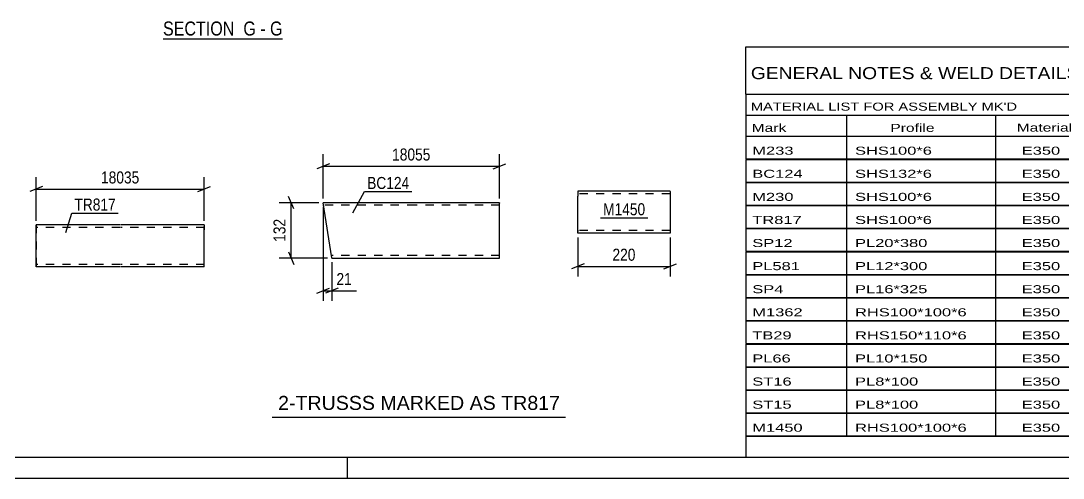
# Model space of a CAD drawing. Header units: millimetres. Extents: x 0 to 841, y 0 to 594.
# Drawn here: x 343.1 to 591.6, y 0 to 108.9 of the extents above; entities that cross this region are included whole.
import ezdxf

# ---------------------------------------------------------------- set-up
doc = ezdxf.new("R2010")
doc.units = ezdxf.units.MM
doc.linetypes.add('DXK_LINE_DOT2', pattern=[3.9198, 1.9599, -1.9599])
doc.styles.add('Arial', font='arial.ttf', dxfattribs={"height": 0.2})
doc.styles.add('Arial Narrow', font='ARIALN.TTF', dxfattribs={"height": 0.2})

# ---------------------------------------------------------------- blocks, each defined once
blk = doc.blocks.new('Unknown-272366151-1135')
at = {"color": 5, "linetype": 'Continuous'}
for p, q in [((5, 5), (836, 5)), ((421, 0), (421, 5)), ((0, 0), (841, 0))]:
    blk.add_line(p, q, dxfattribs=at)
blk = doc.blocks.new('Unknown-272366151-15 - 1711')
at = {"color": 6, "linetype": 'Continuous'}
blk.add_line((377.01, 104.7), (405.51, 104.7), dxfattribs=at)
at = {"color": 0, "linetype": 'Continuous'}
blk.add_wipeout([(395.11, 105.45), (395.11, 108.95), (377.01, 108.95), (377.01, 105.45)], dxfattribs=at)
at = {"color": 7, "linetype": 'Continuous', "style": 'Arial Narrow'}
blk.add_text('SECTION ', height=3.34, dxfattribs=at).set_placement((377.01, 105.45))
at = {"color": 0, "linetype": 'Continuous'}
blk.add_wipeout([(399.15, 105.45), (399.15, 108.95), (396.16, 108.95), (396.16, 105.45)], dxfattribs=at)
at = {"color": 7, "linetype": 'Continuous', "style": 'Arial Narrow'}
blk.add_text('G', height=3.34, dxfattribs=at).set_placement((396.16, 105.45))
at = {"color": 0, "linetype": 'Continuous'}
blk.add_wipeout([(401.47, 105.45), (401.47, 108.95), (400.2, 108.95), (400.2, 105.45)], dxfattribs=at)
blk.add_wipeout([(405.51, 105.45), (405.51, 108.95), (402.52, 108.95), (402.52, 105.45)], dxfattribs=at)
at = {"color": 7, "linetype": 'Continuous', "style": 'Arial Narrow'}
for s, p in [('-', (400.2, 105.45)), ('G', (402.52, 105.45))]:
    blk.add_text(s, height=3.34, dxfattribs=at).set_placement(p)
blk = doc.blocks.new('Part-272366151-22947 - 22946')
at = {"color": 2, "linetype": 'Continuous'}
for p, q in [((417.22, 52.52), (415.17, 65.63)), ((437.14, 65.63), (415.17, 65.63)), ((457.24, 65.63), (437.24, 65.63)), ((457.24, 65.63), (457.24, 65.53)), ((457.24, 52.43), (457.24, 65.53)), ((417.24, 52.43), (417.22, 52.52)), ((417.24, 52.43), (437.14, 52.43)), ((437.24, 52.43), (457.24, 52.43))]:
    blk.add_line(p, q, dxfattribs=at)
at = {"color": 7, "linetype": 'DXK_LINE_DOT2'}
for p, q in [((437.14, 65.03), (415.26, 65.03)), ((457.24, 65.03), (437.24, 65.03)), ((437.14, 53.03), (417.14, 53.03)), ((417.24, 52.43), (417.22, 52.52)), ((457.24, 53.03), (437.24, 53.03))]:
    blk.add_line(p, q, dxfattribs=at)
blk = doc.blocks.new('Part-272366151-3253 - 3246')
at = {"color": 2, "linetype": 'Continuous'}
for p, q in [((346.75, 50.32), (346.75, 60.32)), ((346.75, 60.32), (346.75, 60.32)), ((366.75, 60.32), (346.75, 60.32)), ((386.85, 60.32), (366.85, 60.32)), ((386.85, 60.32), (386.85, 60.22)), ((386.85, 60.22), (386.85, 59.12)), ((386.85, 51.52), (386.85, 59.12)), ((346.75, 50.32), (346.75, 50.32)), ((366.75, 50.32), (346.75, 50.32)), ((386.85, 50.32), (366.85, 50.32)), ((386.85, 50.32), (386.85, 51.52))]:
    blk.add_line(p, q, dxfattribs=at)
at = {"color": 7, "linetype": 'DXK_LINE_DOT2'}
for p, q in [((346.75, 60.32), (346.75, 50.32)), ((346.75, 60.32), (346.75, 60.32)), ((366.75, 59.72), (346.75, 59.72)), ((386.85, 59.72), (366.85, 59.72)), ((386.85, 59.12), (386.85, 59.96)), ((366.75, 50.92), (346.75, 50.92)), ((346.75, 50.32), (346.75, 50.32)), ((386.85, 50.92), (366.85, 50.92)), ((386.85, 50.96), (386.85, 51.29)), ((386.85, 50.92), (386.85, 50.96))]:
    blk.add_line(p, q, dxfattribs=at)
blk = doc.blocks.new('Part-272366151-23543 - 23542')
at = {"color": 2, "linetype": 'Continuous'}
for p, q in [((475.9, 68.37), (475.9, 67.17)), ((497.9, 68.37), (475.9, 68.37)), ((475.9, 59.11), (475.9, 67.17)), ((497.9, 68.28), (497.9, 68.37)), ((497.9, 68.28), (497.9, 67.17)), ((497.9, 67.17), (497.9, 58.37)), ((475.9, 58.47), (475.9, 59.11)), ((475.9, 58.37), (475.9, 58.47)), ((497.9, 58.37), (475.9, 58.37))]:
    blk.add_line(p, q, dxfattribs=at)
at = {"color": 7, "linetype": 'DXK_LINE_DOT2'}
for p, q in [((497.9, 67.77), (475.9, 67.77)), ((497.9, 68.02), (497.9, 67.17)), ((475.9, 59.11), (475.9, 58.73)), ((475.9, 58.97), (475.9, 59.02)), ((497.9, 58.97), (475.9, 58.97)), ((475.9, 58.37), (475.9, 58.37)), ((497.9, 59.02), (497.9, 59.11)), ((497.9, 58.97), (497.9, 59.02)), ((497.9, 58.97), (497.9, 59.02))]:
    blk.add_line(p, q, dxfattribs=at)
blk = doc.blocks.new('StraightDimension-272366151-22987 - 22946')
at = {"color": 7, "linetype": 'Continuous'}
for p, q in [((408.16, 64.13), (406.96, 67.13)), ((414.17, 65.63), (404.71, 65.63)), ((407.56, 52.43), (407.56, 65.63)), ((416.24, 52.43), (404.71, 52.43)), ((406.96, 53.93), (408.16, 50.93))]:
    blk.add_line(p, q, dxfattribs=at)
at = {"color": 0}
blk.add_wipeout([(406.81, 62.37), (402.61, 62.37), (402.61, 55.69), (406.81, 55.69)], dxfattribs=at)
at = {"color": 3, "style": 'Arial Narrow'}
blk.add_text('132', height=2.863, rotation=90.0002, dxfattribs=at).set_placement((406.21, 56.29))
blk = doc.blocks.new('StraightDimension-272366151-22958 - 22946')
at = {"color": 7, "linetype": 'Continuous'}
for p, q in [((415.17, 66.63), (415.17, 77.17)), ((457.24, 66.63), (457.24, 77.17)), ((416.67, 74.92), (413.67, 73.72)), ((455.74, 73.72), (458.74, 74.92)), ((415.17, 74.32), (457.24, 74.32))]:
    blk.add_line(p, q, dxfattribs=at)
at = {"color": 0}
blk.add_wipeout([(441.38, 75.07), (441.38, 79.27), (431.03, 79.27), (431.03, 75.07)], dxfattribs=at)
at = {"color": 3, "style": 'Arial Narrow'}
blk.add_text('18055', height=2.863, dxfattribs=at).set_placement((431.63, 75.67))
blk = doc.blocks.new('StraightDimension-272366151-22969 - 22946')
at = {"color": 7, "linetype": 'Continuous'}
for p, q in [((415.17, 64.63), (415.17, 42.25)), ((417.24, 51.43), (417.24, 42.25)), ((413.67, 44.05), (416.67, 45.25)), ((418.74, 45.25), (415.74, 44.05)), ((415.17, 44.65), (417.24, 44.65))]:
    blk.add_line(p, q, dxfattribs=at)
at = {"color": 0}
blk.add_wipeout([(422.62, 45.4), (422.62, 49.6), (417.76, 49.6), (417.76, 45.4)], dxfattribs=at)
at = {"color": 7, "linetype": 'Continuous'}
blk.add_line((417.24, 44.65), (423.14, 44.65), dxfattribs=at)
blk.add_line((417.24, 44.65), (423.14, 44.65), dxfattribs=at)
at = {"color": 3, "style": 'Arial Narrow'}
blk.add_text('21', height=2.863, dxfattribs=at).set_placement((418.36, 46))
blk = doc.blocks.new('StraightDimension-272366151-3257 - 3246')
at = {"color": 7, "linetype": 'Continuous'}
for p, q in [((346.75, 61.32), (346.75, 71.71)), ((386.85, 61.32), (386.85, 71.71)), ((348.25, 69.46), (345.25, 68.26)), ((346.75, 68.86), (386.85, 68.86)), ((385.35, 68.26), (388.35, 69.46))]:
    blk.add_line(p, q, dxfattribs=at)
at = {"color": 0}
blk.add_wipeout([(371.97, 69.61), (371.97, 73.81), (361.63, 73.81), (361.63, 69.61)], dxfattribs=at)
at = {"color": 3, "style": 'Arial Narrow'}
blk.add_text('18035', height=2.863, dxfattribs=at).set_placement((362.23, 70.21))
blk = doc.blocks.new('StraightDimension-272366151-23627 - 23542')
at = {"color": 7, "linetype": 'Continuous'}
for p, q in [((475.9, 57.37), (475.9, 48.05)), ((497.9, 57.37), (497.9, 48.05)), ((477.4, 51.05), (474.4, 49.85)), ((475.9, 50.45), (497.9, 50.45)), ((496.4, 49.85), (499.4, 51.05))]:
    blk.add_line(p, q, dxfattribs=at)
at = {"color": 0}
blk.add_wipeout([(490.25, 51.2), (490.25, 55.4), (483.56, 55.4), (483.56, 51.2)], dxfattribs=at)
at = {"color": 3, "style": 'Arial Narrow'}
blk.add_text('220', height=2.863, dxfattribs=at).set_placement((484.16, 51.8))
blk = doc.blocks.new('Unknown-272366151-24341')
at = {"color": 7, "linetype": 'Continuous'}
for p, q in [((516, 102.75), (676, 102.75)), ((516, 91.5), (516, 102.75)), ((676, 102.75), (676, 91.5)), ((516, 91.5), (676, 91.5)), ((516, 91.5), (516, 86.5)), ((676, 91.5), (676, 86.5)), ((516, 86.5), (676, 86.5)), ((516, 86.5), (516, 81.5)), ((540, 86.5), (540, 81.5)), ((575.5, 86.5), (575.5, 81.5)), ((601.5, 86.5), (601.5, 81.5)), ((614.5, 86.5), (614.5, 81.5)), ((632, 86.5), (632, 81.5)), ((654, 86.5), (654, 81.5)), ((676, 86.5), (676, 81.5)), ((516, 81.5), (676, 81.5)), ((516, 81.45), (516, 76.05)), ((516, 81.45), (676, 81.45)), ((540, 81.5), (540, 76)), ((575.5, 81.5), (575.5, 76)), ((601.5, 81.5), (601.5, 76)), ((614.5, 81.5), (614.5, 76)), ((632, 81.5), (632, 76)), ((654, 81.5), (654, 76)), ((676, 81.45), (676, 76.05)), ((516, 76.05), (676, 76.05)), ((516, 75.95), (516, 70.55)), ((516, 75.95), (676, 75.95)), ((540, 76), (540, 70.5)), ((575.5, 76), (575.5, 70.5)), ((601.5, 76), (601.5, 70.5)), ((614.5, 76), (614.5, 70.5)), ((632, 76), (632, 70.5)), ((654, 76), (654, 70.5)), ((676, 75.95), (676, 70.55)), ((516, 70.55), (676, 70.55)), ((516, 70.45), (516, 65.05)), ((516, 70.45), (676, 70.45)), ((540, 70.5), (540, 65)), ((575.5, 70.5), (575.5, 65)), ((601.5, 70.5), (601.5, 65)), ((614.5, 70.5), (614.5, 65)), ((632, 70.5), (632, 65)), ((654, 70.5), (654, 65)), ((676, 70.45), (676, 65.05)), ((516, 65.05), (676, 65.05)), ((516, 64.95), (516, 59.55)), ((516, 64.95), (676, 64.95)), ((540, 65), (540, 59.5)), ((575.5, 65), (575.5, 59.5)), ((601.5, 65), (601.5, 59.5)), ((614.5, 65), (614.5, 59.5)), ((632, 65), (632, 59.5)), ((654, 65), (654, 59.5)), ((676, 64.95), (676, 59.55)), ((516, 59.55), (676, 59.55)), ((516, 59.45), (516, 54.05)), ((516, 59.45), (676, 59.45)), ((540, 59.5), (540, 54)), ((575.5, 59.5), (575.5, 54)), ((601.5, 59.5), (601.5, 54)), ((614.5, 59.5), (614.5, 54)), ((632, 59.5), (632, 54)), ((654, 59.5), (654, 54)), ((676, 59.45), (676, 54.05)), ((516, 54.05), (676, 54.05)), ((516, 53.95), (516, 48.55)), ((516, 53.95), (676, 53.95)), ((540, 54), (540, 48.5)), ((575.5, 54), (575.5, 48.5)), ((601.5, 54), (601.5, 48.5)), ((614.5, 54), (614.5, 48.5)), ((632, 54), (632, 48.5)), ((654, 54), (654, 48.5)), ((676, 53.95), (676, 48.55)), ((516, 48.55), (676, 48.55)), ((516, 48.45), (516, 43.05)), ((516, 48.45), (676, 48.45)), ((540, 48.5), (540, 43)), ((575.5, 48.5), (575.5, 43)), ((601.5, 48.5), (601.5, 43)), ((614.5, 48.5), (614.5, 43)), ((632, 48.5), (632, 43)), ((654, 48.5), (654, 43)), ((676, 48.45), (676, 43.05)), ((516, 43.05), (676, 43.05)), ((516, 42.95), (516, 37.55)), ((516, 42.95), (676, 42.95)), ((540, 43), (540, 37.5)), ((575.5, 43), (575.5, 37.5)), ((601.5, 43), (601.5, 37.5)), ((614.5, 43), (614.5, 37.5)), ((632, 43), (632, 37.5)), ((654, 43), (654, 37.5)), ((676, 42.95), (676, 37.55)), ((516, 37.55), (676, 37.55)), ((516, 37.45), (516, 32.05)), ((516, 37.45), (676, 37.45)), ((540, 37.5), (540, 32)), ((575.5, 37.5), (575.5, 32)), ((601.5, 37.5), (601.5, 32)), ((614.5, 37.5), (614.5, 32)), ((632, 37.5), (632, 32)), ((654, 37.5), (654, 32)), ((676, 37.45), (676, 32.05)), ((516, 32.05), (676, 32.05)), ((516, 31.95), (516, 26.55)), ((516, 31.95), (676, 31.95)), ((540, 32), (540, 26.5)), ((575.5, 32), (575.5, 26.5)), ((601.5, 32), (601.5, 26.5)), ((614.5, 32), (614.5, 26.5)), ((632, 32), (632, 26.5)), ((654, 32), (654, 26.5)), ((676, 31.95), (676, 26.55)), ((516, 26.55), (676, 26.55)), ((516, 26.45), (516, 21.05)), ((516, 26.45), (676, 26.45)), ((540, 26.5), (540, 21)), ((575.5, 26.5), (575.5, 21)), ((601.5, 26.5), (601.5, 21)), ((614.5, 26.5), (614.5, 21)), ((632, 26.5), (632, 21)), ((654, 26.5), (654, 21)), ((676, 26.45), (676, 21.05)), ((516, 21.05), (676, 21.05)), ((516, 20.95), (516, 15.55)), ((516, 20.95), (676, 20.95)), ((540, 21), (540, 15.5)), ((575.5, 21), (575.5, 15.5)), ((601.5, 21), (601.5, 15.5)), ((614.5, 21), (614.5, 15.5)), ((632, 21), (632, 15.5)), ((654, 21), (654, 15.5)), ((676, 20.95), (676, 15.55)), ((516, 15.55), (676, 15.55)), ((516, 15.45), (516, 10.05)), ((516, 15.45), (676, 15.45)), ((540, 15.5), (540, 10)), ((575.5, 15.5), (575.5, 10)), ((601.5, 15.5), (601.5, 10)), ((614.5, 15.5), (614.5, 10)), ((632, 15.5), (632, 10)), ((654, 15.5), (654, 10)), ((676, 15.45), (676, 10.05)), ((516, 10.05), (676, 10.05)), ((516, 10), (676, 10)), ((516, 10), (516, 5)), ((632, 10), (632, 5)), ((654, 10), (654, 5)), ((676, 10), (676, 5)), ((516, 5), (676, 5))]:
    blk.add_line(p, q, dxfattribs=at)
at = {"color": 7, "style": 'Arial Narrow'}
for s, height, width, p in [('GENERAL NOTES & WELD DETAILS :', 2.8633, 1.4, (517.15, 95.06)), ('REFER TYP DRAWING TYP-01', 1.9089, 1.6, (600.7, 95.16)), ("MATERIAL LIST FOR ASSEMBLY MK'D", 1.9089, 1.6, (517.15, 87.56)), ('2', 1.91, 1.794707, (638.08, 87.56)), ('No. Required', 1.9089, 1.6, (647.41, 87.56)), ('TR817', 1.909, 1.794707, (609.9, 87.47)), ('Mark', 1.909, 1.7, (517.34, 82.5)), ('Profile', 1.909, 1.7, (550.41, 82.5)), ('Material', 1.909, 1.7, (580.54, 82.56)), ('Length', 1.909, 1.7, (616, 82.56)), ('Weight', 1.909, 1.7, (658, 82.56)), ('No.', 1.909, 1.7, (605.5, 82.56)), ('Area', 1.909, 1.7, (638.5, 82.56))]:
    blk.add_text(s, height=height, dxfattribs=dict(at, width=width)).set_placement(p)
at = {"color": 7, "linetype": 'Continuous', "style": 'Arial Narrow'}
for s, height, width, p in [('M233', 1.909, 1.794707, (517.5, 77.06)), ('SHS100*6', 1.909, 1.794707, (542, 77.06)), ('E350', 1.909, 1.794707, (581.74, 77.06)), ('8', 1.91, 1.794707, (605.86, 77.06)), ('3261', 1.909, 1.794707, (618.58, 77.06)), ('1.3', 1.909, 1.794707, (642.32, 77.06)), ('456.9', 1.909, 1.794707, (658.96, 77.06)), ('BC124', 1.909, 1.794707, (517.5, 71.56)), ('SHS132*6', 1.909, 1.794707, (542, 71.56)), ('E350', 1.909, 1.794707, (581.74, 71.56)), ('1', 1.91, 1.794707, (605.86, 71.56)), ('18055', 1.909, 1.794707, (616.4, 71.56)), ('9.5', 1.909, 1.794707, (642.32, 71.56)), ('428.4', 1.909, 1.794707, (658.96, 71.56)), ('M230', 1.909, 1.794707, (517.5, 66.06)), ('SHS100*6', 1.909, 1.794707, (542, 66.06)), ('E350', 1.909, 1.794707, (581.74, 66.06)), ('7', 1.91, 1.794707, (605.86, 66.06)), ('3167', 1.909, 1.794707, (618.58, 66.06)), ('1.2', 1.909, 1.794707, (642.32, 66.06)), ('383.7', 1.909, 1.794707, (658.96, 66.06)), ('TR817', 1.909, 1.794707, (517.5, 60.56)), ('SHS100*6', 1.909, 1.794707, (542, 60.56)), ('E350', 1.909, 1.794707, (581.74, 60.56)), ('1', 1.91, 1.794707, (605.86, 60.56)), ('18035', 1.909, 1.794707, (616.4, 60.56)), ('7.2', 1.909, 1.794707, (642.32, 60.56)), ('319.4', 1.909, 1.794707, (658.96, 60.56)), ('SP12', 1.909, 1.794707, (517.5, 55.06)), ('PL20*380', 1.909, 1.794707, (542, 55.06)), ('E350', 1.909, 1.794707, (581.74, 55.06)), ('6', 1.91, 1.794707, (605.86, 55.06)), ('380', 1.909, 1.794707, (620.77, 55.06)), ('0.3', 1.909, 1.794707, (642.32, 55.06)), ('136.0', 1.909, 1.794707, (658.96, 55.06)), ('PL581', 1.909, 1.794707, (517.5, 49.56)), ('PL12*300', 1.909, 1.794707, (542, 49.56)), ('E350', 1.909, 1.794707, (581.74, 49.56)), ('14', 1.909, 1.794707, (604.76, 49.56)), ('310', 1.909, 1.794707, (620.77, 49.56)), ('0.2', 1.909, 1.794707, (642.32, 49.56)), ('122.6', 1.909, 1.794707, (658.96, 49.56)), ('SP4', 1.909, 1.794707, (517.5, 44.06)), ('PL16*325', 1.909, 1.794707, (542, 44.06)), ('E350', 1.909, 1.794707, (581.74, 44.06)), ('4', 1.91, 1.794707, (605.86, 44.06)), ('325', 1.909, 1.794707, (620.77, 44.06)), ('0.2', 1.909, 1.794707, (642.32, 44.06)), ('53.1', 1.909, 1.794707, (661.14, 44.06)), ('M1362', 1.909, 1.794707, (517.5, 38.56)), ('RHS100*100*6', 1.9089, 1.794707, (542, 38.56)), ('E350', 1.909, 1.794707, (581.74, 38.56)), ('14', 1.909, 1.794707, (604.76, 38.56)), ('196', 1.909, 1.794707, (620.77, 38.56)), ('0.1', 1.909, 1.794707, (642.32, 38.56)), ('48.6', 1.909, 1.794707, (661.14, 38.56)), ('TB29', 1.909, 1.794707, (517.5, 33.06)), ('RHS150*110*6', 1.9089, 1.794707, (542, 33.06)), ('E350', 1.909, 1.794707, (581.74, 33.06)), ('6', 1.91, 1.794707, (605.86, 33.06)), ('200', 1.909, 1.794707, (620.77, 33.06)), ('0.1', 1.909, 1.794707, (642.32, 33.06)), ('28.0', 1.909, 1.794707, (661.14, 33.06)), ('PL66', 1.909, 1.794707, (517.5, 27.56)), ('PL10*150', 1.909, 1.794707, (542, 27.56)), ('E350', 1.909, 1.794707, (581.74, 27.56)), ('6', 1.91, 1.794707, (605.86, 27.56)), ('170', 1.909, 1.794707, (620.77, 27.56)), ('0.1', 1.909, 1.794707, (642.32, 27.56)), ('12.0', 1.909, 1.794707, (661.14, 27.56)), ('ST16', 1.909, 1.794707, (517.5, 22.06)), ('PL8*100', 1.909, 1.794707, (542, 22.06)), ('E350', 1.909, 1.794707, (581.74, 22.06)), ('24', 1.909, 1.794707, (604.76, 22.06)), ('135', 1.909, 1.794707, (620.77, 22.06)), ('0.0', 1.909, 1.794707, (642.32, 22.06)), ('10.0', 1.909, 1.794707, (661.14, 22.06)), ('ST15', 1.909, 1.794707, (517.5, 16.56)), ('PL8*100', 1.909, 1.794707, (542, 16.56)), ('E350', 1.909, 1.794707, (581.74, 16.56)), ('24', 1.909, 1.794707, (604.76, 16.56)), ('121', 1.909, 1.794707, (620.77, 16.56)), ('0.0', 1.909, 1.794707, (642.32, 16.56)), ('8.9', 1.909, 1.794707, (663.33, 16.56)), ('M1450', 1.909, 1.794707, (517.5, 11.06)), ('RHS100*100*6', 1.9089, 1.794707, (542, 11.06)), ('E350', 1.909, 1.794707, (581.74, 11.06)), ('1', 1.91, 1.794707, (605.86, 11.06)), ('220', 1.909, 1.794707, (620.77, 11.06)), ('0.1', 1.909, 1.794707, (642.32, 11.06)), ('3.9', 1.909, 1.794707, (663.33, 11.06)), ('Total', 1.909, 1.7, (618.33, 6.5)), ('44.4', 1.909, 1.794707, (639.64, 6.5)), ('2011.6', 1.909, 1.794707, (656.77, 6.5))]:
    blk.add_text(s, height=height, dxfattribs=dict(at, width=width)).set_placement(p)
blk = doc.blocks.new('Unknown-272366151-24342')
at = {"color": 7, "linetype": 'Continuous'}
blk.add_line((403, 14.5), (473, 14.5), dxfattribs=at)
at = {"color": 7, "style": 'Arial'}
blk.add_text('2-TRUSSS MARKED AS TR817', height=3.3428, dxfattribs=at).set_placement((404.45, 16.25))
blk = doc.blocks.new('Mark-272366151-23011 - 22946')
at = {"color": 0}
blk.add_wipeout([(435.73, 68.89), (435.73, 71.89), (425.68, 71.89), (425.68, 68.89)], dxfattribs=at)
blk.add_wipeout([(435.73, 68.89), (435.73, 71.89), (425.68, 71.89), (425.68, 68.89)], dxfattribs=at)
at = {"color": 30, "linetype": 'Continuous'}
for p, q in [((422.29, 63.21), (425.08, 68.29)), ((425.08, 68.29), (436.33, 68.29))]:
    blk.add_line(p, q, dxfattribs=at)
at = {"color": 3, "style": 'Arial Narrow'}
blk.add_text('BC124', height=2.863, dxfattribs=at).set_placement((425.68, 68.89))
blk = doc.blocks.new('Mark-272366151-3249 - 3246')
at = {"color": 0}
blk.add_wipeout([(365.75, 63.75), (365.75, 66.75), (355.89, 66.75), (355.89, 63.75)], dxfattribs=at)
blk.add_wipeout([(365.75, 63.75), (365.75, 66.75), (355.89, 66.75), (355.89, 63.75)], dxfattribs=at)
at = {"color": 30, "linetype": 'Continuous'}
for p, q in [((353.86, 58.49), (355.29, 63.15)), ((355.29, 63.15), (366.35, 63.15))]:
    blk.add_line(p, q, dxfattribs=at)
at = {"color": 3, "style": 'Arial Narrow'}
blk.add_text('TR817', height=2.863, dxfattribs=at).set_placement((355.89, 63.75))
blk = doc.blocks.new('Mark-272366151-23652 - 23542')
at = {"color": 0}
blk.add_wipeout([(491.99, 62.63), (491.99, 65.63), (481.93, 65.63), (481.93, 62.63)], dxfattribs=at)
blk.add_wipeout([(491.99, 62.63), (491.99, 65.63), (481.93, 65.63), (481.93, 62.63)], dxfattribs=at)
at = {"color": 30, "linetype": 'Continuous'}
blk.add_line((481.33, 62.03), (492.59, 62.03), dxfattribs=at)
at = {"color": 3, "style": 'Arial Narrow'}
blk.add_text('M1450', height=2.863, dxfattribs=at).set_placement((481.93, 62.63))

msp = doc.modelspace()

# ---------------------------------------------------------------- block references
for name in ['Unknown-272366151-1135', 'Unknown-272366151-24341', 'Part-272366151-23543 - 23542', 'Part-272366151-22947 - 22946', 'Part-272366151-3253 - 3246', 'Unknown-272366151-24342']:
    msp.add_blockref(name, (0, 0))

# ---------------------------------------------------------------- next in the draw order: block references
for name in ['Unknown-272366151-15 - 1711', 'StraightDimension-272366151-3257 - 3246', 'StraightDimension-272366151-22987 - 22946', 'Mark-272366151-23652 - 23542', 'StraightDimension-272366151-23627 - 23542']:
    msp.add_blockref(name, (0, 0))

# ---------------------------------------------------------------- next in the draw order: block references
for name in ['StraightDimension-272366151-22958 - 22946', 'Mark-272366151-3249 - 3246', 'StraightDimension-272366151-22969 - 22946']:
    msp.add_blockref(name, (0, 0))

# ---------------------------------------------------------------- next in the draw order: block references
msp.add_blockref('Mark-272366151-23011 - 22946', (0, 0))

doc.saveas('drawing.dxf')
